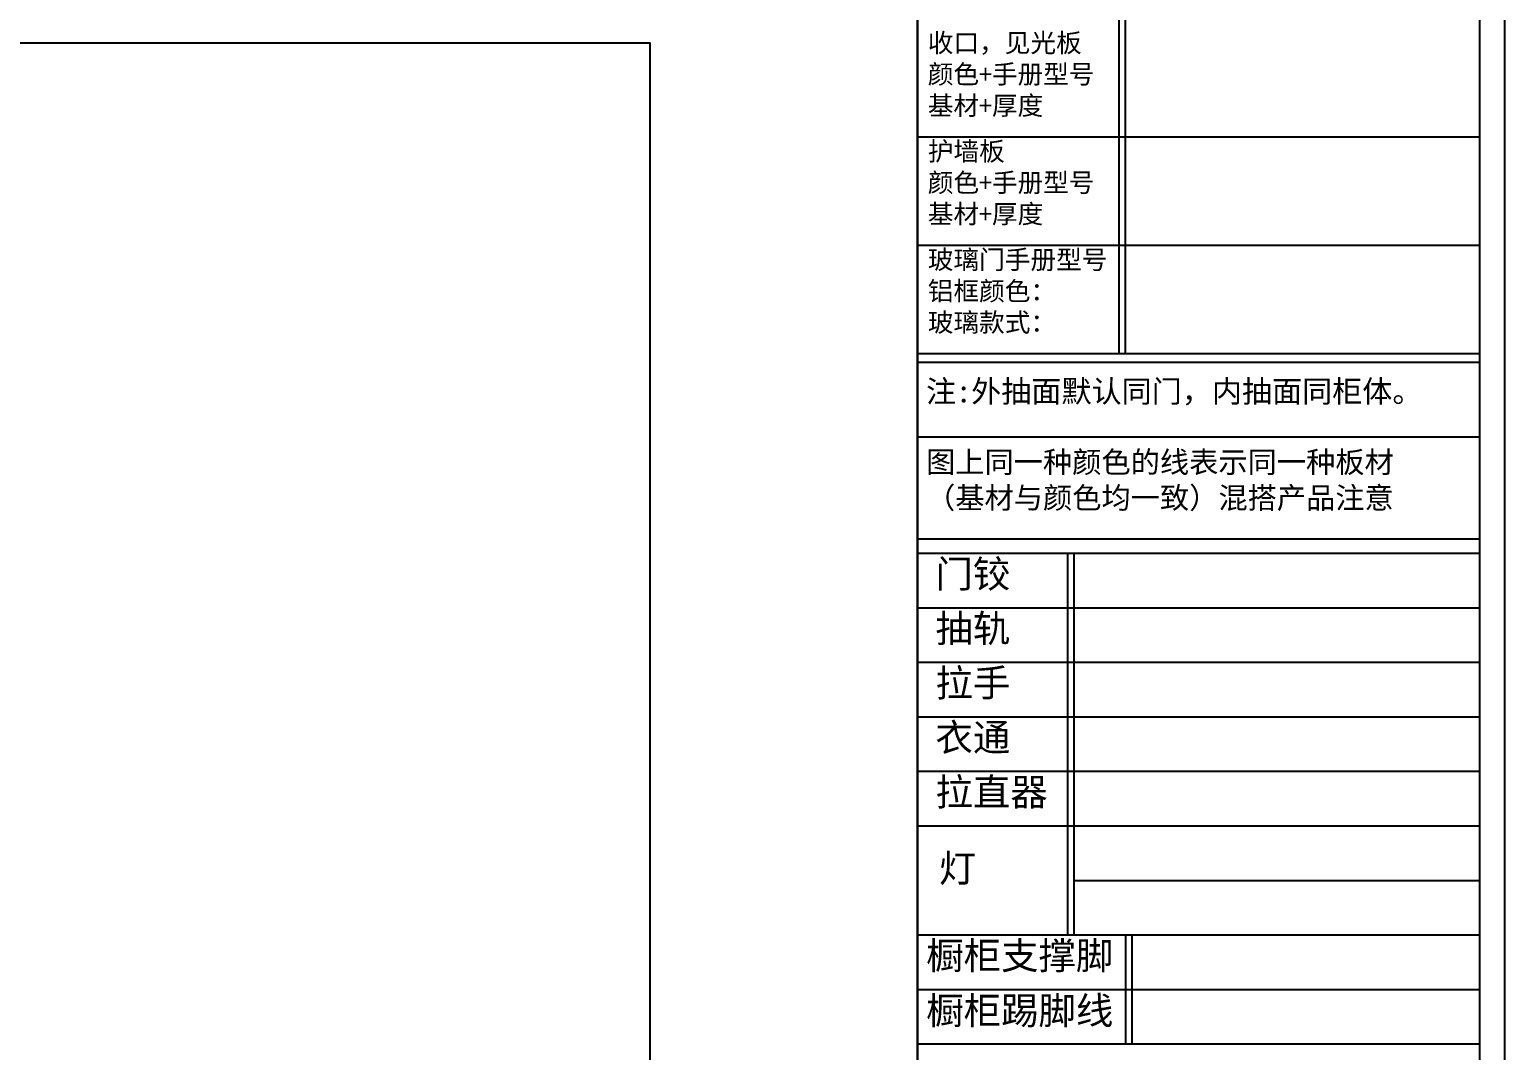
# Model space of a CAD drawing. Header units: millimetres. Extents: x 4862 to 20554, y 7569 to 11262.
# Drawn here: x 16504.8 to 16762.2, y 10061.9 to 10240 of the extents above; entities that cross this region are included whole.
import ezdxf

# ---------------------------------------------------------------- set-up
doc = ezdxf.new("R2010")
doc.units = ezdxf.units.MM
doc.linetypes.add('DASHEDX2', pattern=[1.5, 1, -0.5])
doc.styles.add('宋体', font='SimSun.ttf')
doc.styles.add('家具尺寸文字', font='SimSun.ttf', dxfattribs={"width": 0.8})
doc.dimstyles.new('副本 固装比例5', dxfattribs={"dimscale": 5, "dimtxt": 2.5, "dimasz": 1, "dimexe": 0.8, "dimexo": 1.2, "dimgap": 0.5, "dimtad": 1, "dimdec": 0, "dimdsep": 46, "dimtxsty": '家具尺寸文字', "dimblk": 'ARCHTICK', "dimcen": 0, "dimdle": 0.8, "dimclrd": 8, "dimclre": 8, "dimclrt": 2, "dimadec": 1, "dimazin": 2, "dimtfac": 1, "dimtdec": 0, "dimtix": 1, "dimtmove": 2, "dimatfit": 2, "dimfxl": 0, "dimtolj": 1, "dimtzin": 0, "dimarcsym": 0})

# ---------------------------------------------------------------- blocks, each defined once
blk = doc.blocks.new('_ArchTick')
at = {"color": 0, "linetype": 'ByBlock', "const_width": 0.4}
blk.add_lwpolyline([(-0.5, -0.5), (0.5, 0.5)], dxfattribs=at)
blk = doc.blocks.new('*D401')
at = {"color": 8, "linetype": 'DASHEDX2', "lineweight": -2, "transparency": 16777216}
for p, q in [((16447.48, 10143.48), (16447.48, 10180.26)), ((16450.48, 10143.48), (16450.48, 10180.26)), ((16447.48, 10176.26), (16442.48, 10176.26)), ((16447.48, 10176.26), (16450.48, 10176.26)), ((16450.48, 10176.26), (16455.48, 10176.26))]:
    blk.add_line(p, q, dxfattribs=at)
at = {"layer": 'Defpoints', "color": 0, "transparency": 16777216}
for p in [(16450.48, 10176.26), (16447.48, 10137.48), (16450.48, 10137.48)]:
    blk.add_point(p, dxfattribs=at)
at = {"color": 8, "lineweight": -2, "transparency": 16777216, "xscale": 5, "yscale": 5, "zscale": 5}
blk.add_blockref('_ArchTick', (16447.48, 10176.26), dxfattribs=at)
at = {"color": 8, "lineweight": -2, "transparency": 16777216, "xscale": 5, "yscale": 5, "zscale": 5, "rotation": 180}
blk.add_blockref('_ArchTick', (16450.48, 10176.26), dxfattribs=at)
at = {"color": 2, "transparency": 16777216, "insert": (16448.98, 10186.96), "char_height": 12.5, "attachment_point": 5, "style": '家具尺寸文字'}
blk.add_mtext('\\A1;工艺缝固定3或5', dxfattribs=at)
blk = doc.blocks.new('A$C398a0407')
for p, q in [((8134, 64), (8134, 6784)), ((8647.7, 5632.1), (8647.7, 4249.2)), ((8664.1, 5632.1), (8664.1, 4249.2)), ((8134, 4802.3), (9568, 4802.3)), ((8134, 4802.3), (9568, 4802.3)), ((8134, 4525.8), (9568, 4525.8)), ((8134, 4249.2), (9568, 4249.2)), ((8134, 4227.4), (9568, 4227.4)), ((8134, 4037), (9568, 4037)), ((8134, 3776.6), (9568, 3776.6)), ((8134, 3739.6), (9568, 3739.6)), ((8516.8, 3739.6), (8516.8, 3044.2)), ((8533.3, 3739.6), (8533.3, 3044.2)), ((8134, 3600.5), (9568, 3600.5)), ((8134, 3461.4), (9568, 3461.4)), ((8134, 3322.3), (9568, 3322.3)), ((8134, 3183.3), (9568, 3183.3)), ((8134, 3183.3), (9568, 3183.3)), ((8134, 3044.2), (9568, 3044.2)), ((8134, 3044.2), (9568, 3044.2)), ((8516.8, 3044.2), (8516.8, 2766.1)), ((8533.3, 3044.2), (8533.3, 2766.1)), ((8533.3, 2905.1), (9568, 2905.1)), ((8134, 2766.1), (9568, 2766.1)), ((8664.4, 2766.1), (8664.4, 2487.9)), ((8680.9, 2766.1), (8680.9, 2487.9)), ((8134, 2627), (9568, 2627)), ((8134, 2627), (9568, 2627)), ((8134, 2487.9), (9568, 2487.9))]:
    blk.add_line(p, q)
for points in [[(9632, 0), (0, 0), (0, 6848), (9632, 6848)], [(9568, 64), (64, 64), (64, 6784), (9568, 6784)]]:
    blk.add_lwpolyline(points, close=True)
at = {"color": 8, "attachment_point": 1, "style": '宋体'}
for s, width, gutter_width, insert, char_height in [('收口，见光板\\P颜色+手册型号\\P基材+厚度', 575.66, 12.1, (8160.3, 5066), 48), ('护墙板\\P颜色+手册型号\\P基材+厚度', 575.66, 12.1, (8160.3, 4789.4), 48), ('玻璃门手册型号\\P铝框颜色：\\P玻璃款式：', 575.66, 12.1, (8160.3, 4512.8), 48), ('门铰', 580.458, 12.2, (8179.9, 3722), 70), ('抽轨', 580.458, 12.2, (8179.9, 3583), 70), ('拉手', 580.458, 12.2, (8179.9, 3443.9), 70), ('衣通', 580.458, 12.2, (8179.9, 3304.8), 70), ('拉直器', 580.458, 12.2, (8179.9, 3165.7), 70), ('灯', 580.458, 12.2, (8188.5, 2970.9), 70), ('橱柜支撑脚', 580.458, 12.2, (8156.4, 2748.2), 70), ('橱柜踢脚线', 580.458, 12.2, (8156.4, 2607.9), 70)]:
    blk.add_mtext_dynamic_manual_height_columns(s, width=width, gutter_width=gutter_width, heights=[0], dxfattribs=dict(at, insert=insert, char_height=char_height))
at = {"insert": (8155.9, 4181), "char_height": 56.296, "attachment_point": 1, "style": '宋体'}
blk.add_mtext_dynamic_manual_height_columns('注:外抽面默认同门，内抽面同柜体。', width=1290.05, gutter_width=10.1, heights=[0], dxfattribs=at)
at = {"color": 1, "insert": (8155.9, 3999.7), "char_height": 54.688, "attachment_point": 1, "style": '宋体'}
blk.add_mtext_dynamic_manual_height_columns('图上同一种颜色的线表示同一种板材\\P（基材与颜色均一致）混搭产品注意', width=1290.05, gutter_width=10.1, heights=[0], dxfattribs=at)
blk = doc.blocks.new('A$Caecb7373')
at = {"color": 1}
blk.add_lwpolyline([(0, 821.76), (1155.84, 821.76), (1155.84, 0), (0, 0)], close=True, dxfattribs=at)

msp = doc.modelspace()

# ---------------------------------------------------------------- linework, layer by layer
for points in [[(16659.738, 9920.236), (16133.945, 9920.236), (16133.945, 10340.549), (16659.738, 10340.549)], [(16229.849, 10040.464), (16613.104, 10040.464), (16613.104, 10237.621), (16229.849, 10237.621)]]:
    msp.add_lwpolyline(points, close=True)

# ---------------------------------------------------------------- block references
at = {"xscale": 0.06836690175983737, "yscale": 0.06836690175983737, "zscale": 0.06836690175983737}
msp.add_blockref('A$C398a0407', (16103.643, 9892.957), dxfattribs=at)
at = {"color": 1, "xscale": 0.5697241813319694, "yscale": 0.5697241813319694, "zscale": 0.5697241813319694}
msp.add_blockref('A$Caecb7373', (16103.643, 9892.957), dxfattribs=at)

# ---------------------------------------------------------------- dimensions: what is measured, and where the dimension line sits
dim = msp.add_linear_dim(base=(16450.485, 10176.256), p1=(16447.485, 10137.476), p2=(16450.485, 10137.476), text='工艺缝固定3或5', dimstyle='副本 固装比例5', override={"dimfxl": 100, "dimarcsym": 1})
dim.commit()
dim.dimension.update_dxf_attribs({"geometry": '*D401', "text_midpoint": (16448.985, 10186.961)})

doc.saveas('drawing.dxf')
